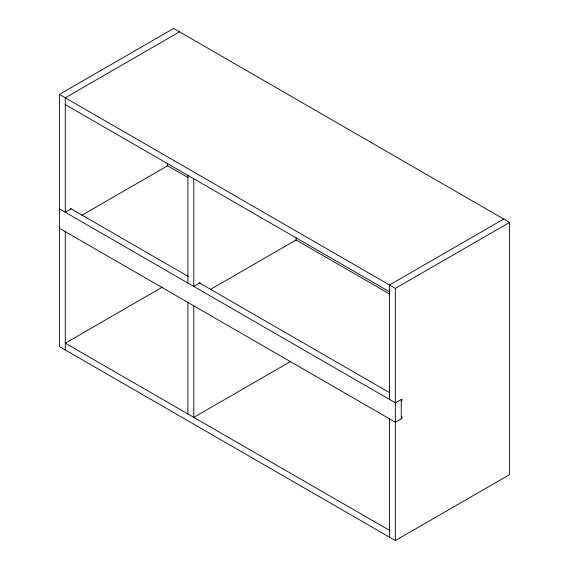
<?xml version="1.0" encoding="UTF-8"?>
<svg xmlns="http://www.w3.org/2000/svg" width="569" height="569" viewBox="0 0 569 569"><rect width="100%" height="100%" fill="white"/><g stroke="black" fill="none" stroke-linecap="round" stroke-linejoin="round"><path stroke-width="0.85" d="M59.396 94.404L173.63 28.45L509.604 222.429L509.604 474.596L395.37 540.55L59.396 346.571L59.396 94.404L395.37 288.376L509.604 222.429M179.505 31.843L65.271 97.797L65.271 212.244L71.153 208.851M81.865 215.274L167.578 165.785L188.275 177.734M162.642 286.968L65.271 343.178L389.495 530.365M210.324 289.5L296.093 239.983L389.722 294.038M503.729 219.029L389.495 284.984L389.495 399.431M290.823 361.351L193.787 417.376L193.787 305.838M401.252 401.373A1.188 0.683 -60 0 0 402.091 399.915A1.188 0.683 -60 0 0 401.252 399.431L395.37 402.824L59.396 208.851M401.252 416.501A1.451 0.839 -60 0 1 402.091 417.177A1.451 0.839 -60 0 1 401.252 418.827L395.37 422.226L59.396 228.247M65.271 104.582L389.495 291.769M70.656 208.56L188.289 276.477M199.05 282.693L389.722 392.774M401.252 399.431L401.252 418.827M395.37 288.376L395.37 540.55M389.495 418.827L389.495 537.157M296.093 237.686L296.093 240.346M193.787 178.78L193.787 286.442L199.662 283.042A1.188 0.683 -60 0 1 200.508 283.533M187.905 175.387L187.905 283.042M187.905 302.445L187.905 413.983M167.578 163.488L167.578 166.148M65.271 231.64L65.271 349.971"/></g></svg>
